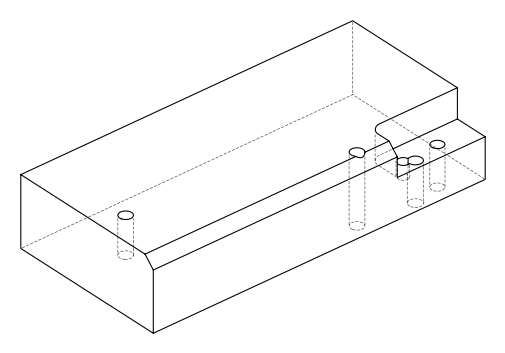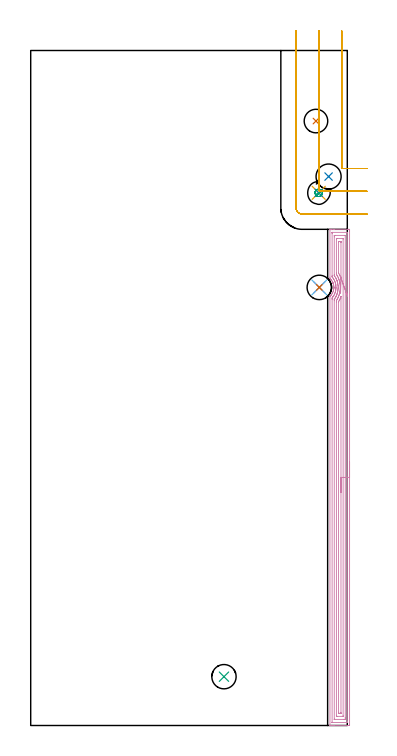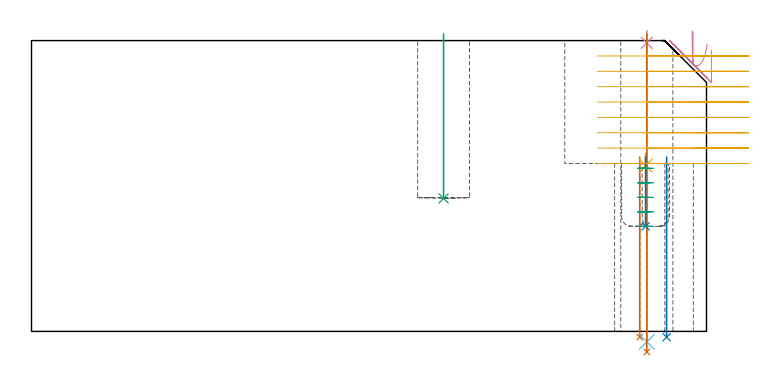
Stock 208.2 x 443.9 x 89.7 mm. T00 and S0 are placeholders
(PLAN: 11 operations, 9 tool changes, 22.8 min)
(1 INDEXABLE_INSERT_DRILL_THROUGH_HOLE_FROM_SOLID | STEP1HOLE_1 | NXT0302_002 | 0.23 min | 16884 mm3)
(2 INDEXABLE_INSERT_DRILL_THROUGH_HOLE_FROM_SOLID_1 | STEP1HOLE_2 | NXT0302_004 | 0.23 min | 19141 mm3)
(3 INDEXABLE_INSERT_DRILL_BLIND_HOLE_FROM_SOLID | STEP1POCKET | NXT0302_003 | 0.2 min | 9730 mm3)
(4 SPOT_DRILL | STEP1HOLE | NXT0321_9005460120000 | 0.03 min | 3 mm3)
(5 SPOT_DRILL_1 | STEP1POCKET_1 | NXT0321_9005460120000 | 0.04 min | 3903 mm3)
(6 DRILL_THROUGH_HOLE_INTO_CENTER | STEP1HOLE | NXT0301_065 | 0.38 min | 6183 mm3)
(7 DRILL_TO_ENLARGE_THROUGH_HOLE | STEP1HOLE | UGT0301_285 | 0.39 min | 12033 mm3)
(8 DRILL_BLIND_HOLE_INTO_CENTER | STEP1POCKET_1 | NXT0301_128 | 0.09 min | 1998 mm3)
(9 MILL_ROUGH_BLIND_HOLE_CONTOUR | STEP1POCKET_1 | UGT0201_089 | Spiral | 0.53 min | 1894 mm3)
(10 AREA_MILL | FG_CHAMFER_SURFACE | UGT0205_001 | 13.38 min | 27691 mm3)
(11 MILL_CORNER_NOTCH_RECTANGULAR | CORNER_NOTCH_RECTANGULAR | UGT0201_094 | Follow Part, ap 5, ae 75% | 7.24 min | 172462 mm3)
(TOOL NXT0302_002 | Index. Insert Drill 15.5mm [880-D1550L20-05] | D15.5 PA176 FL78 Z2)
(TOOL NXT0302_004 | Index. Insert Drill 16.5mm [880-D1650L20-05] | D16.5 PA176 FL83 Z2)
(TOOL NXT0302_003 | Index. Insert Drill 16mm [880-D1600L20-05] | D16 PA176 FL80 Z2)
(TOOL NXT0321_9005460120000 | NC Spot Drill, 142deg, 12mm, Carbide, Uncoated | D12 PA142 FL30 Z2)
(TOOL NXT0301_065 | Carbide Drill 9.4mm [860.1-0940-075A1-MM 2214] | D9.4 PA140 FL98 Z2)
(TOOL UGT0301_285 | Twist Drill 16.1 mm | D16.1 PA118 FL125 Z2)
(TOOL NXT0301_128 | Carbide Drill 12mm [861.1-1200-036A1-GP GC34] | D12 PA150 FL37.4 Z2)
(TOOL UGT0201_089 | End mill 10 mm | D10 R3 FL22 Z4)
(TOOL UGT0205_001 | Chamfer Mill 20 x 3 x 45 deg. | D20 FL50 Z2)
(TOOL UGT0201_094 | End mill 20 mm | D20 FL38 Z4)
(OP 1 INDEXABLE_INSERT_DRILL_THROUGH_HOLE_FROM_SOLID)
G17 G21 G94 G90
T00 M6
G54
G17 G0 G90 X187.6 Y397.5 S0 M3
G43 Z99.7 H1
G94 G81 G98 Z-1.771 F250. R53.8
G80
M5
M2
(OP 2 INDEXABLE_INSERT_DRILL_THROUGH_HOLE_FROM_SOLID_1)
G17 G21 G94 G90
T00 M6
G54
G17 G0 G90 X195.9 Y361. S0 M3
G43 Z99.7 H1
G94 G81 G98 Z-1.788 F250. R53.8
G80
M5
M2
(OP 3 INDEXABLE_INSERT_DRILL_BLIND_HOLE_FROM_SOLID)
G17 G21 G94 G90
T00 M6
G54
G17 G0 G90 X127.1 Y32.1 S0 M3
G43 Z99.7 H1
G94 G81 G98 Z41. F250. R91.7
G80
M5
M2
(OP 4 SPOT_DRILL)
G17 G21 G94 G90
T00 M6
G54
G17 G0 G90 X189.8 Y288.1 S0 M3
G43 Z99.7 H0
G94 G81 G98 Z89.007 F250. R92.7
G80
M5
M2
(OP 5 SPOT_DRILL_1)
G17 G21 G94 G90
T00 M6
G54
G17 G0 G90 X189.4 Y350.3 S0 M3
G43 Z99.7 H0
G94 G81 G98 Z51.163 F250. R54.8
G80
M5
M2
(OP 6 DRILL_THROUGH_HOLE_INTO_CENTER)
G17 G21 G94 G90
T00 M6
G54
G17 G0 G90 X189.8 Y288.1 S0 M3
G43 Z99.7 H1
G94 G73 G98 Z-3.211 F250. Q9.291 R91.7
G80
M5
M2
(OP 7 DRILL_TO_ENLARGE_THROUGH_HOLE)
G17 G21 G94 G90
T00 M6
G54
G17 G0 G90 X189.8 Y288.1 S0 M3
G43 Z99.7 H0
G94 G73 G98 Z-6.337 F250. Q16.006 R91.7
G80
M5
M2
(OP 8 DRILL_BLIND_HOLE_INTO_CENTER)
G17 G21 G94 G90
T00 M6
G54
G17 G0 G90 X189.4 Y350.3 S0 M3
G43 Z99.7 H1
G94 G81 G98 Z32.4 F250. R53.8
G80
M5
M2
(OP 9 MILL_ROUGH_BLIND_HOLE_CONTOUR)
G17 G21 G94 G90
T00 M6
G54
G17 G0 G90 X189.4 Y350.3 S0 M3
G43 Z99.7 H0
Z50.32
G94 G3 X189.542 Y352.558 R1.133 F250.
X187.019 Y350.601 R2.258
X189.099 Y347.919 R2.4
X187.019 Y350.601 R-2.4
X188.059 Y349.26 R1.2
X189.4 Y350.3 R1.2
G0 Z45.84
G3 X189.542 Y352.558 R1.133
X187.019 Y350.601 R2.258
X189.099 Y347.919 R2.4
X187.019 Y350.601 R-2.4
X188.059 Y349.26 R1.2
X189.4 Y350.3 R1.2
G0 Z41.36
G3 X189.542 Y352.558 R1.133
X187.019 Y350.601 R2.258
X189.099 Y347.919 R2.4
X187.019 Y350.601 R-2.4
X188.059 Y349.26 R1.2
X189.4 Y350.3 R1.2
G0 Z36.88
G3 X189.542 Y352.558 R1.133
X187.019 Y350.601 R2.258
X189.099 Y347.919 R2.4
X187.019 Y350.601 R-2.4
X188.059 Y349.26 R1.2
X189.4 Y350.3 R1.2
G0 Z32.4
G3 X189.542 Y352.558 R1.133
X187.019 Y350.601 R2.258
X189.099 Y347.919 R2.4
X187.019 Y350.601 R-2.4
X188.059 Y349.26 R1.2
X189.4 Y350.3 R1.2
G0 Z99.7
M5
M2
(OP 10 AREA_MILL)
G17 G21 G94 G90
T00 M6
G54
G17 G0 G90 X209.7 Y173.15 S1061 M3
G43 Z99.7 H0
Z86.8
G94 G1 Y173.112 Z85.929 F250.
Y172.998 Z85.064
Y172.809 Z84.212
Y172.547 Z83.38
Y172.213 Z82.574
Y171.81 Z81.8
Y171.341 Z81.064
Y170.81 Z80.372
Y170.221 Z79.729
Y169.578 Z79.14
Y168.886 Z78.609
Y168.15 Z78.14
Y167.376 Z77.737
Y166.57 Z77.403
Y165.738 Z77.141
Y164.886 Z76.952
Y164.022 Z76.838
Y163.15 Z76.8
Y0.614
X209.698 Y0.271 Z76.801
X209.693 Y0.01 Z76.804
X209.363 Y0.004 Z77.134
X208.763 Y0. Z77.735
X199.757 Z86.737
X199.211 Z87.286
X198.884 Z87.612
X198.338 Z88.158
X198.01 Z88.484
X197.053 Z89.447
X196.926 Z89.566
X196.851 Y0.003 Z89.64
X196.803 Y0.01 Z89.688
X196.8 Y0.167 Z89.7
Y281.926
X196.805 Y282.225 Z89.69
X197.22 Y282.66 Z89.28
X197.306 Y282.751 Z89.193
X197.362 Y282.819 Z89.136
X197.428 Y282.901 Z89.069
X197.683 Y283.21 Z88.817
X197.746 Y283.288 Z88.753
X197.998 Y283.644 Z88.501
X198.267 Y284.086 Z88.233
X198.333 Y284.208 Z88.167
X198.511 Y284.536 Z87.986
X198.635 Y284.795 Z87.863
X198.883 Y285.429 Z87.615
X199.025 Y285.873 Z87.47
X199.14 Y286.321 Z87.354
X199.153 Y286.392 Z87.339
X199.229 Y286.767 Z87.267
X199.278 Y287.11 Z87.219
X199.292 Y287.214 Z87.204
X199.297 Y287.285 Z87.197
X199.32 Y287.551 Z87.175
X199.329 Y287.66 Z87.165
X199.33 Y287.69 Z87.164
X199.333 Y287.808 Z87.157
X199.339 Y287.877
X199.343 Y288.008 Z87.152
X199.348 Y288.108 Z87.148
X199.346 Y288.175 Z87.153
Y288.178
X199.335 Y288.346 Z87.154
X199.33 Y288.527 Z87.166
X199.329 Y288.553 Z87.167
X199.29 Y288.999 Z87.206
X199.28 Y289.071 Z87.216
X199.228 Y289.446 Z87.271
X199.138 Y289.891 Z87.359
X199.12 Y289.964 Z87.377
X199.023 Y290.339 Z87.476
X198.963 Y290.531 Z87.536
X198.883 Y290.784 Z87.615
X198.855 Y290.857 Z87.641
X198.817 Y290.959 Z87.681
X198.764 Y291.098 Z87.733
X198.678 Y291.303 Z87.818
X198.635 Y291.409 Z87.863
X198.574 Y291.543 Z87.925
X198.551 Y291.59 Z87.949
X198.508 Y291.677 Z87.992
X198.26 Y292.127 Z88.24
X197.99 Y292.569 Z88.508
X197.938 Y292.643 Z88.56
X197.746 Y292.917 Z88.753
X197.728 Y292.941 Z88.772
X197.528 Y293.194 Z88.971
X197.299 Y293.462 Z89.199
X197.137 Y293.629 Z89.36
X196.856 Y293.922 Z89.643
X196.807 Y293.983 Z89.692
X196.8 Y294.429 Z89.7
Y326.133
X196.802 Y326.29 Z89.688
X196.925 Y326.298 Z89.567
X197.053 Y326.3 Z89.447
X197.356 Z89.144
X198.01 Z88.484
X199.211 Z87.286
X199.757 Z86.737
X208.763 Z77.735
X209.363 Y326.296 Z77.134
X209.693 Y326.29 Z76.804
X209.698 Y326.028 Z76.801
X209.7 Y325.686 Z76.8
Y325.341
Y163.15
X208.286 Z78.214
Y2.609
X208.285 Y2.4 Z78.215
X208.28 Y2.058 Z78.22
X208.279 Y2.019 Z78.221
X208.272 Y2.01 Z78.228
X208.242 Y2.007 Z78.258
X208.138 Y2.002 Z78.362
X208.007 Y2. Z78.493
X198.401 Z88.099
X198.26 Y2.003 Z88.24
X198.231 Y2.006 Z88.269
X198.222 Y2.01 Z88.278
X198.219 Y2.018 Z88.281
X198.217 Y2.051 Z88.283
X198.215 Y2.191 Z88.285
X198.214 Y280.14 Z88.286
X198.216 Y280.823 Z88.284
X198.218 Y281.033 Z88.282
X198.221 Y281.2 Z88.279
X198.311 Y281.321 Z88.189
X198.439 Y281.488 Z88.061
X198.781 Y281.926 Z87.719
X198.809 Y281.964 Z87.691
X198.884 Y282.074 Z87.616
X199.173 Y282.523 Z87.327
X199.352 Y282.819 Z87.148
X199.498 Y283.084 Z87.002
X199.757 Y283.574 Z86.743
X199.801 Y283.667 Z86.699
X199.821 Y283.712 Z86.679
X200.052 Y284.304 Z86.448
X200.165 Y284.606 Z86.335
X200.28 Y284.963 Z86.22
X200.433 Y285.499 Z86.067
X200.456 Y285.588 Z86.044
X200.472 Y285.66 Z86.028
X200.619 Y286.392 Z85.881
X200.621 Y286.401 Z85.879
X200.63 Y286.466 Z85.87
X200.712 Y287.201 Z85.788
X200.719 Y287.285 Z85.781
X200.757 Y288.048 Z85.743
Y288.178
X200.714 Y288.985 Z85.786
X200.706 Y289.071 Z85.794
X200.63 Y289.729 Z85.87
X200.594 Y289.964 Z85.906
X200.59 Y289.984 Z85.91
X200.585 Y290.01 Z85.915
X200.485 Y290.478 Z86.015
X200.388 Y290.857 Z86.112
X200.293 Y291.201 Z86.207
X200.115 Y291.75 Z86.385
X200.015 Y292.015 Z86.485
X199.757 Y292.641 Z86.743
X199.755 Y292.645 Z86.745
X199.425 Y293.25 Z87.075
X199.259 Y293.536 Z87.241
X198.884 Y294.122 Z87.616
X198.663 Y294.429 Z87.837
X198.527 Y294.606 Z87.973
X198.326 Y294.86 Z88.174
X198.227 Y294.986 Z88.273
X198.221 Y295.03 Z88.279
X198.218 Y295.11 Z88.282
X198.215 Y295.322 Z88.285
X198.214 Y296.007 Z88.286
Y323.691
X198.215 Y323.9 Z88.285
X198.22 Y324.242 Z88.28
X198.221 Y324.28 Z88.279
X198.228 Y324.29 Z88.272
X198.258 Y324.293 Z88.242
X198.362 Y324.298 Z88.138
X198.493 Y324.3 Z88.007
X208.099 Z78.401
X208.24 Y324.297 Z78.26
X208.269 Y324.294 Z78.231
X208.278 Y324.29 Z78.222
X208.281 Y324.282 Z78.219
X208.283 Y324.249 Z78.217
X208.285 Y324.109 Z78.215
X208.286 Y163.15 Z78.214
X206.872 Z79.628
X206.871 Y4.948 Z79.629
X206.869 Y4.186 Z79.631
X206.867 Y4.059 Z79.633
X206.865 Y4.019 Z79.635
X206.833 Y4.01 Z79.667
X206.743 Y4.008 Z79.757
X206.051 Y4. Z80.449
X199.757 Y4.001 Z86.743
X199.696 Y4.002 Z86.804
X199.648 Y4.007 Z86.852
X199.638 Y4.01 Z86.862
X199.635 Y4.02 Z86.865
X199.632 Y4.055 Z86.868
X199.629 Y4.186 Z86.871
Y279.378
X199.631 Y280.14 Z86.869
X199.634 Y280.266 Z86.866
X199.637 Y280.309 Z86.863
X199.978 Y280.807 Z86.522
X200.127 Y281.033 Z86.373
X200.323 Y281.348 Z86.177
X200.63 Y281.872 Z85.87
X200.649 Y281.907 Z85.851
X200.659 Y281.926 Z85.841
X200.944 Y282.498 Z85.556
X201.085 Y282.819 Z85.415
X201.206 Y283.124 Z85.294
X201.435 Y283.712 Z85.065
X201.454 Y283.763 Z85.046
X201.503 Y283.915 Z84.997
X201.658 Y284.448 Z84.842
X201.701 Y284.606 Z84.799
X201.839 Y285.156 Z84.661
X201.906 Y285.499 Z84.594
X201.984 Y285.901 Z84.516
X202.048 Y286.392 Z84.452
X202.084 Y286.691 Z84.416
X202.135 Y287.285 Z84.365
X202.148 Y287.519 Z84.352
X202.171 Y288.178 Z84.329
X202.163 Y288.396 Z84.337
X202.125 Y289.071 Z84.375
X202.104 Y289.349 Z84.396
X202.03 Y289.964 Z84.47
X201.971 Y290.379 Z84.529
X201.878 Y290.857 Z84.622
X201.723 Y291.526 Z84.777
X201.66 Y291.75 Z84.84
X201.503 Y292.284 Z84.997
X201.416 Y292.553 Z85.084
X201.385 Y292.643 Z85.115
X201.312 Y292.839 Z85.188
X201.018 Y293.536 Z85.482
X200.896 Y293.809 Z85.604
X200.63 Y294.325 Z85.87
X200.574 Y294.429 Z85.926
X200.502 Y294.56 Z85.998
X200.022 Y295.322 Z86.478
X199.757 Y295.725 Z86.743
X199.653 Y295.884 Z86.847
X199.635 Y295.929 Z86.865
X199.632 Y295.997 Z86.868
X199.63 Y296.084 Z86.87
X199.629 Y296.215 Z86.871
Y296.346
Y321.352
X199.631 Y322.114 Z86.869
X199.633 Y322.241 Z86.867
X199.635 Y322.281 Z86.865
X199.667 Y322.29 Z86.833
X199.757 Y322.292 Z86.743
X200.449 Y322.299 Z86.051
X206.743 Z79.757
X206.804 Y322.298 Z79.696
X206.852 Y322.293 Z79.648
X206.862 Y322.29 Z79.638
X206.865 Y322.28 Z79.635
X206.868 Y322.245 Z79.632
X206.871 Y322.114 Z79.629
X206.872 Y163.15 Z79.628
X205.457 Z81.043
Y6.237
X205.456 Y6.111 Z81.044
X205.452 Y6.028 Z81.048
X205.45 Y6.011 Z81.05
X205.444 Y6.008 Z81.056
X205.419 Y6.005 Z81.081
X204.997 Y6. Z81.503
X204.969 Z81.531
X201.503 Z84.997
X201.476 Z85.024
X201.089 Y6.01 Z85.411
X201.049 Y6.013 Z85.451
X201.047 Y6.043 Z85.453
X201.044 Y6.09 Z85.456
X201.043 Y6.136 Z85.457
Y6.443
Y278.354
X201.045 Y278.823 Z85.455
X201.049 Y279.247 Z85.451
X201.052 Y279.478 Z85.448
X201.476 Y280.169 Z85.024
X201.503 Y280.217 Z84.997
X201.79 Y280.74 Z84.71
X201.942 Y281.033 Z84.558
X202.09 Y281.326 Z84.41
X202.359 Y281.926 Z84.141
X202.365 Y281.939 Z84.135
X202.377 Y281.969 Z84.123
X202.608 Y282.583 Z83.892
X202.696 Y282.819 Z83.804
X202.832 Y283.246 Z83.668
X202.972 Y283.712 Z83.528
X203.033 Y283.935 Z83.467
X203.203 Y284.606 Z83.297
X203.212 Y284.644 Z83.288
X203.25 Y284.833 Z83.25
X203.353 Y285.393 Z83.147
X203.37 Y285.499 Z83.13
X203.458 Y286.179 Z83.042
X203.482 Y286.392 Z83.018
X203.535 Y286.993 Z82.965
X203.553 Y287.285 Z82.947
X203.575 Y287.845 Z82.925
X203.585 Y288.178 Z82.915
X203.562 Y288.752 Z82.938
X203.544 Y289.071 Z82.956
X203.495 Y289.713 Z83.005
X203.465 Y289.964 Z83.035
X203.365 Y290.739 Z83.135
X203.346 Y290.857 Z83.154
X203.25 Y291.376 Z83.25
X203.165 Y291.75 Z83.335
X203.138 Y291.864 Z83.362
X203.024 Y292.305 Z83.476
X202.928 Y292.643 Z83.572
X202.786 Y293.118 Z83.714
X202.646 Y293.536 Z83.854
X202.377 Y294.228 Z84.123
X202.294 Y294.429 Z84.206
X202.231 Y294.578 Z84.269
X202.001 Y295.059 Z84.499
X201.861 Y295.322 Z84.639
X201.503 Y295.966 Z84.997
X201.356 Y296.215 Z85.144
X201.113 Y296.614 Z85.387
X201.05 Y296.743 Z85.45
X201.047 Y296.792 Z85.453
X201.045 Y296.897 Z85.455
X201.043 Y297.108 Z85.457
Y297.579
Y320.063
X201.044 Y320.189 Z85.456
X201.047 Y320.271 Z85.453
X201.05 Y320.289 Z85.45
X201.056 Y320.292 Z85.444
X201.081 Y320.295 Z85.419
X201.503 Y320.3 Z84.997
X201.531 Z84.969
X204.997 Z81.503
X205.024 Z81.476
X205.411 Y320.29 Z81.089
X205.451 Y320.287 Z81.049
X205.453 Y320.257 Z81.047
X205.456 Y320.21 Z81.044
X205.457 Y320.164 Z81.043
Y319.857
Y163.15
X204.043 Z82.457
Y8.651
X204.039 Y8.246 Z82.461
X204.036 Y8.045 Z82.464
X204.029 Y8.01 Z82.471
X203.978 Y8.006 Z82.522
X203.885 Y8.002 Z82.615
X203.25 Y8. Z83.25
X203.013 Z83.487
X202.541 Y8.006 Z83.959
X202.49 Y8.01 Z84.01
X202.464 Y8.015 Z84.036
X202.462 Y8.05 Z84.038
X202.459 Y8.223 Z84.041
X202.457 Y8.569 Z84.043
Y8.651
Y278.354
X202.459 Y278.557 Z84.041
X202.461 Y278.658 Z84.039
X202.464 Y278.705 Z84.036
X202.762 Y279.247 Z83.738
X202.936 Y279.569 Z83.564
X203.25 Y280.166 Z83.25
X203.51 Y280.768 Z82.99
X203.623 Y281.033 Z82.877
X203.683 Y281.182 Z82.817
X203.766 Y281.398 Z82.734
X203.968 Y281.926 Z82.532
X204.011 Y282.041 Z82.489
X204.034 Y282.103 Z82.466
X204.039 Y282.012 Z82.461
X204.041 Y281.926 Z82.459
X204.043 Y281.033 Z82.457
Y163.15
Y162.278 Z82.495
Y161.413 Z82.609
Y160.562 Z82.798
Y159.73 Z83.06
Y158.924 Z83.394
Y158.15 Z83.797
Y157.414 Z84.265
Y156.722 Z84.796
Y156.079 Z85.386
Y155.49 Z86.029
Y154.958 Z86.721
Y154.49 Z87.457
Y154.087 Z88.231
Y153.753 Z89.037
Y153.491 Z89.869
Y153.302 Z90.72
Y153.188 Z91.585
Y153.15 Z92.457
G0 Z99.7
X208.41 Y282.173
Z88.666
G1 X208.3 Y282.473 Z87.854
X208.166 Y282.838 Z87.074
X208.009 Y283.266 Z86.33
X207.83 Y283.754 Z85.629
X207.631 Y284.296 Z84.975
X207.413 Y284.891 Z84.375
X207.178 Y285.532 Z83.832
X206.928 Y286.215 Z83.35
X206.664 Y286.934 Z82.934
X206.388 Y287.685 Z82.586
X206.103 Y288.462 Z82.31
X205.811 Y289.259 Z82.106
X205.514 Y290.069 Z81.977
X205.214 Y290.886 Z81.924
X204.914 Y291.705 Z81.947
X204.615 Y292.519 Z82.046
X204.321 Y293.321 Z82.22
X204.032 Y294.106 Z82.468
X203.914 Y294.429 Z82.586
X203.842 Y294.621 Z82.658
X203.781 Y294.779 Z82.719
X203.556 Y295.322 Z82.944
X203.25 Y296.022 Z83.25
X203.158 Y296.215 Z83.342
X203.061 Y296.409 Z83.439
X202.682 Y297.108 Z83.818
X202.464 Y297.517 Z84.036
X202.458 Y297.918 Z84.042
X202.457 Y298.001 Z84.043
Y317.649
X202.461 Y318.054 Z84.039
X202.464 Y318.255 Z84.036
X202.471 Y318.29 Z84.029
X202.522 Y318.294 Z83.978
X202.615 Y318.298 Z83.885
X203.25 Y318.3 Z83.25
X203.487 Y318.299 Z83.013
X203.959 Y318.294 Z82.541
X204.01 Y318.29 Z82.49
X204.036 Y318.285 Z82.464
X204.038 Y318.25 Z82.462
X204.041 Y318.077 Z82.459
X204.043 Y317.731 Z82.457
Y317.649
Y295.064
X204.042 Y294.512 Z82.458
X204.041 Y294.429 Z82.459
X204.032 Y294.106 Z82.468
X204.01 Y293.236 Z82.528
X203.988 Y292.375 Z82.663
X203.967 Y291.529 Z82.874
X203.946 Y290.704 Z83.157
X203.926 Y289.907 Z83.511
X203.906 Y289.144 Z83.934
X203.888 Y288.42 Z84.421
X203.871 Y287.742 Z84.97
X203.855 Y287.114 Z85.575
X203.84 Y286.542 Z86.233
X203.827 Y286.028 Z86.938
X203.816 Y285.579 Z87.686
X203.806 Y285.196 Z88.47
X203.798 Y284.883 Z89.284
X203.792 Y284.642 Z90.122
X203.788 Y284.474 Z90.978
X203.785 Y284.383 Z91.846
Y284.367 Z92.718
G0 Z99.7
M5
M2
(OP 11 MILL_CORNER_NOTCH_RECTANGULAR)
G17 G21 G94 G90
T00 M6
G54
G17 G0 G90 X204.5 Y456.9 S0 M3
G43 Z99.701 H0
Z84.963
G94 G1 Y453.9 F250.
Y367.295 F500.
G3 X205.495 Y366.3 R1.
G1 X218.2
X221.2 F250.
G0 Z99.701
X189.5 Y456.9
Z84.963
G1 Y453.9
Y352.295 F500.
G3 X190.495 Y351.3 R1.
G1 X218.2
X221.2 F250.
G0 Z99.701
X174.5 Y456.9
Z84.963
G1 Y453.9
Y340.4 F500.
G3 X178.6 Y336.3 R4.1
G1 X218.2
X221.2 F250.
G0 Z99.701
X204.5 Y456.9
Z80.225
G1 Y453.9
Y367.295 F500.
G3 X205.495 Y366.3 R1.
G1 X218.2
X221.2 F250.
G0 Z99.701
X189.5 Y456.9
Z80.225
G1 Y453.9
Y352.295 F500.
G3 X190.495 Y351.3 R1.
G1 X218.2
X221.2 F250.
G0 Z99.701
X174.5 Y456.9
Z80.225
G1 Y453.9
Y340.4 F500.
G3 X178.6 Y336.3 R4.1
G1 X218.2
X221.2 F250.
G0 Z99.701
X204.5 Y456.9
Z75.488
G1 Y453.9
Y367.295 F500.
G3 X205.495 Y366.3 R1.
G1 X218.2
X221.2 F250.
G0 Z99.701
X189.5 Y456.9
Z75.488
G1 Y453.9
Y352.295 F500.
G3 X190.495 Y351.3 R1.
G1 X218.2
X221.2 F250.
G0 Z99.701
X174.5 Y456.9
Z75.488
G1 Y453.9
Y340.4 F500.
G3 X178.6 Y336.3 R4.1
G1 X218.2
X221.2 F250.
G0 Z99.701
X204.5 Y456.9
Z70.75
G1 Y453.9
Y367.295 F500.
G3 X205.495 Y366.3 R1.
G1 X218.2
X221.2 F250.
G0 Z99.701
X189.5 Y456.9
Z70.75
G1 Y453.9
Y352.295 F500.
G3 X190.495 Y351.3 R1.
G1 X218.2
X221.2 F250.
G0 Z99.701
X174.5 Y456.9
Z70.75
G1 Y453.9
Y340.4 F500.
G3 X178.6 Y336.3 R4.1
G1 X218.2
X221.2 F250.
G0 Z99.701
X204.5 Y456.9
Z66.013
G1 Y453.9
Y367.295 F500.
G3 X205.495 Y366.3 R1.
G1 X218.2
X221.2 F250.
G0 Z99.701
X189.5 Y456.9
Z66.013
G1 Y453.9
Y352.295 F500.
G3 X190.495 Y351.3 R1.
G1 X218.2
X221.2 F250.
G0 Z99.701
X174.5 Y456.9
Z66.013
G1 Y453.9
Y340.4 F500.
G3 X178.6 Y336.3 R4.1
G1 X218.2
X221.2 F250.
G0 Z99.701
X204.5 Y456.9
Z61.275
G1 Y453.9
Y367.295 F500.
G3 X205.495 Y366.3 R1.
G1 X218.2
X221.2 F250.
G0 Z99.701
X189.5 Y456.9
Z61.275
G1 Y453.9
Y352.295 F500.
G3 X190.495 Y351.3 R1.
G1 X218.2
X221.2 F250.
G0 Z99.701
X174.5 Y456.9
Z61.275
G1 Y453.9
Y340.4 F500.
G3 X178.6 Y336.3 R4.1
G1 X218.2
X221.2 F250.
G0 Z99.701
X204.5 Y456.9
Z56.538
G1 Y453.9
Y367.295 F500.
G3 X205.495 Y366.3 R1.
G1 X218.2
X221.2 F250.
G0 Z99.701
X189.5 Y456.9
Z56.538
G1 Y453.9
Y352.295 F500.
G3 X190.495 Y351.3 R1.
G1 X218.2
X221.2 F250.
G0 Z99.701
X174.5 Y456.9
Z56.538
G1 Y453.9
Y340.4 F500.
G3 X178.6 Y336.3 R4.1
G1 X218.2
X221.2 F250.
G0 Z99.701
X204.5 Y456.9
Z51.8
G1 Y453.9
Y367.295 F500.
G3 X205.495 Y366.3 R1.
G1 X218.2
X221.2 F250.
G0 Z99.701
X189.5 Y456.9
Z51.8
G1 Y453.9
Y352.295 F500.
G3 X190.495 Y351.3 R1.
G1 X218.2
X221.2 F250.
G0 Z99.701
X174.5 Y456.9
Z51.8
G1 Y453.9
Y340.4 F500.
G3 X178.6 Y336.3 R4.1
G1 X218.2
X221.2 F250.
G0 Z99.701
M5
M2
